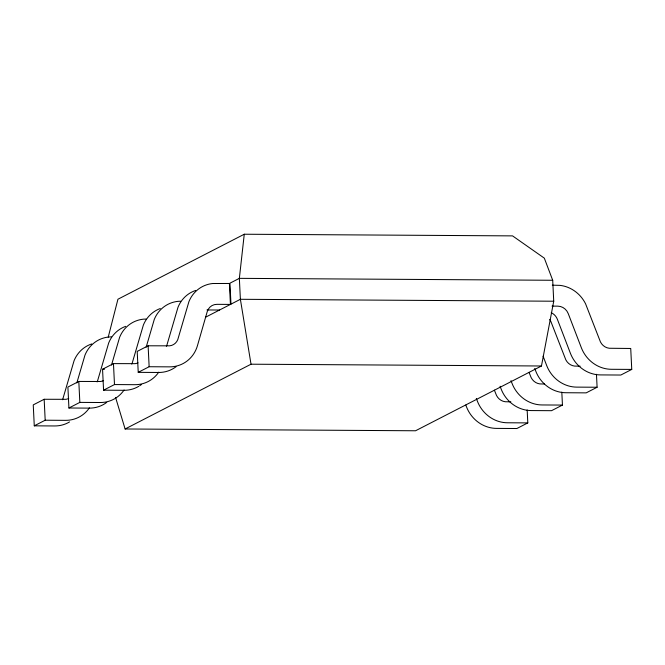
<?xml version="1.0" encoding="UTF-8"?>
<svg xmlns="http://www.w3.org/2000/svg" width="665" height="665" viewBox="0 0 665 665"><rect width="100%" height="100%" fill="white"/><g stroke="black" fill="none" stroke-linecap="round" stroke-linejoin="round"><path stroke-width="1" d="M125.111 428.983L415.55 430.77L541.46 365.991L553.729 301.22L552.706 280.273L544.319 258.153L512.549 235.884L244.263 234.23L239.358 278.352L240.389 299.292L251.021 364.204L125.111 428.983L115.602 397.545M108.229 337.155L117.938 299.225L244.263 234.23M76.841 382.915L84.979 355.118A32.552 30.349 62.8 0 1 108.777 336.997L111.412 336.872M111.496 365.085L119.625 337.288A32.552 30.349 62.8 0 1 143.432 319.167L146.067 319.042M146.142 347.255L154.272 319.458A32.552 30.349 62.8 0 1 178.079 301.336L180.714 301.212M68.736 398.485A11.18 10.432 62.8 0 1 65.652 399.316L44.164 399.274L33.25 404.885L34.272 425.833L54.68 425.957A32.452 30.258 62.8 0 0 69.517 421.943M103.391 380.654A11.18 10.432 62.8 0 1 100.299 381.494L78.811 381.444L67.897 387.063L68.927 408.002L89.334 408.127A32.452 30.258 62.8 0 0 106.741 402.383M138.819 386.29A32.452 30.258 62.8 0 1 123.981 390.305L103.574 390.18L102.551 369.233L113.466 363.614L134.945 363.664A11.18 10.432 62.8 0 0 138.037 362.824M138.229 372.35L149.143 366.731L169.55 366.856A32.452 30.258 62.8 0 0 197.422 345.758L207.197 311.727A11.28 10.524 62.8 0 1 216.906 304.337L230.431 304.42L229.4 283.473L212.733 283.514A32.552 30.349 62.8 0 0 188.927 301.636L177.763 339.657A11.18 10.432 62.8 0 1 169.6 345.833L148.112 345.792L137.198 351.403L138.229 372.35L158.636 372.475A32.452 30.258 62.8 0 0 176.042 366.731M205.452 317.272L240.389 299.292L553.729 301.22M34.272 425.833L45.187 420.214L65.594 420.347A32.452 30.258 62.8 0 0 89.426 407.828M68.927 408.002L79.842 402.392L100.249 402.516A32.452 30.258 62.8 0 0 124.081 390.006M103.574 390.18L114.488 384.561L134.895 384.686A32.452 30.258 62.8 0 0 158.727 372.176M527.162 409.939L527.802 422.898L516.888 428.518L496.481 428.393A32.452 30.258 62.8 0 1 466.522 406.93L465.791 405.035M561.817 392.109L562.449 405.076L551.534 410.687L531.127 410.563A32.452 30.258 62.8 0 1 501.169 389.108L500.08 386.257M596.463 374.279L597.104 387.246L586.189 392.865L565.782 392.732A32.452 30.258 62.8 0 1 535.824 371.278L534.726 368.427M552.316 285.177L559.98 285.368A32.552 30.349 62.8 0 1 585.566 303.789L600.462 341.968A11.18 10.432 62.8 0 0 609.231 348.252L630.728 348.477L631.75 369.416L620.836 375.035L600.429 374.91A32.452 30.258 62.8 0 1 570.47 353.447L557.361 319.275A11.28 10.524 62.8 0 0 551.235 312.716M552.706 280.273L239.358 278.352L229.949 283.19L230.971 304.138M552.041 306.116L557.835 306.149A11.28 10.524 62.8 0 1 568.267 313.664L581.385 347.837A32.452 30.258 62.8 0 0 611.343 369.291L631.75 369.416M206.965 309.957L219.517 310.031M580.163 366.207L574.585 366.082A11.18 10.432 62.8 0 1 565.807 359.798L550.919 321.619A32.552 30.349 62.8 0 0 549.722 319.408M251.021 364.204L541.46 365.991M102.551 369.233L104.538 369.241M544.519 384.029L539.93 383.913A11.18 10.432 62.8 0 1 531.16 377.629L529.032 372.342M597.104 387.246L576.688 387.121A32.452 30.258 62.8 0 1 546.738 365.667L543.089 356.174M510.861 401.86L505.284 401.743A11.18 10.432 62.8 0 1 496.506 395.451L494.386 390.164M562.449 405.076L542.042 404.952A32.452 30.258 62.8 0 1 512.083 383.489L510.994 380.646M527.802 422.898L507.395 422.774A32.452 30.258 62.8 0 1 477.437 401.319L476.339 398.468M148.112 345.792L149.143 366.731M113.466 363.614L114.488 384.561M78.811 381.444L79.842 402.392M44.164 399.274L45.187 420.214M166.383 346.257A11.18 10.432 62.8 0 0 166.849 345.268L178.012 307.247A32.552 30.349 62.8 0 1 195.693 290.439M131.737 364.088A11.18 10.432 62.8 0 0 132.202 363.098L143.366 325.077A32.552 30.349 62.8 0 1 160.307 308.518M141.396 384.553A32.452 30.258 62.8 0 1 139.7 385.742M97.082 381.918A11.18 10.432 62.8 0 0 97.547 380.929L108.711 342.899A32.552 30.349 62.8 0 1 125.66 326.349M62.435 399.74A11.18 10.432 62.8 0 0 62.901 398.751L74.064 360.729A32.552 30.349 62.8 0 1 91.745 343.921"/></g></svg>
